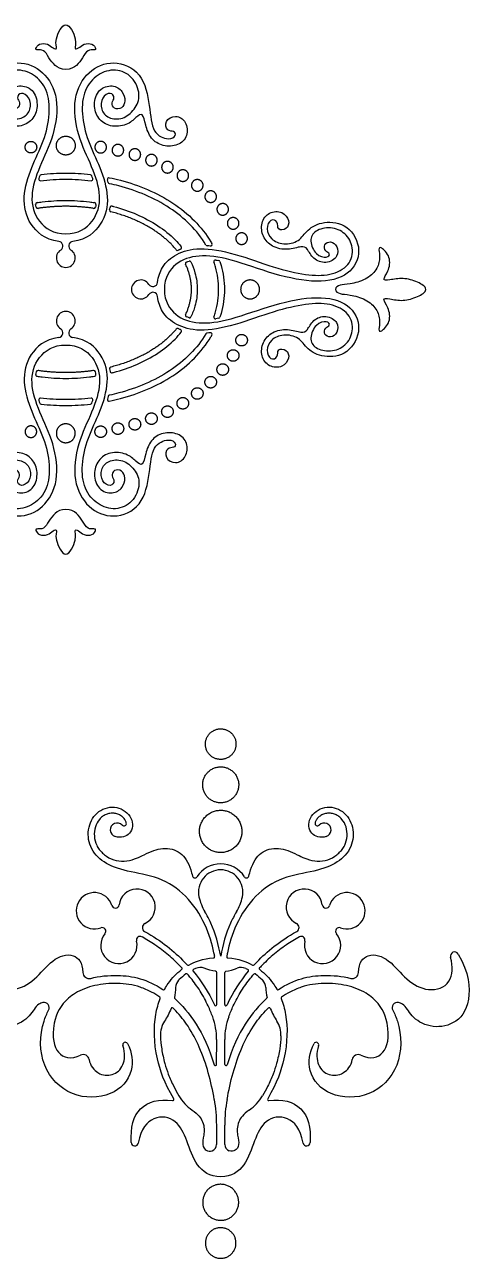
# Model space of a CAD drawing. Extents: x -103 to 101, y -110 to 99.
# Drawn here: x -0.73 to 15.54, y -46.09 to -1.04 of the extents above; entities that cross this region are included whole.
import ezdxf

# ---------------------------------------------------------------- set-up
doc = ezdxf.new("R2010")
doc.units = 0
doc.header["$MEASUREMENT"] = 0
doc.layers.add('LAYER_03', color=5, linetype='CONTINUOUS')

msp = doc.modelspace()

# ---------------------------------------------------------------- linework, layer by layer
at = {"layer": 'LAYER_03'}
for p, q in [((6.28, -36.821), (6.28, -35.652)), ((6.573, -36.821), (6.573, -35.652)), ((6.279, -39.01), (6.28, -38.095)), ((6.573, -39.01), (6.573, -38.095)), ((6.28, -41.93), (6.28, -41.223)), ((6.573, -41.93), (6.573, -41.223))]:
    msp.add_line(p, q, dxfattribs=at)
for centre, radius, start, end in [((-0.156, -6.681), 0.058, 161.6834, 276.7446), ((-0.121, -6.58), 0.058, 96.4133, 160.2185), ((1.668, -6.58), 0.058, 19.7728, 83.5882), ((1.703, -6.681), 0.058, 263.2561, 18.3105), ((2.347, -6.686), 0.058, 78.5456, 195.6631), ((2.374, -6.791), 0.058, 194.069, 258.1756), ((-0.268, -7.597), 0.058, 98.5426, 189.333), ((1.815, -7.597), 0.058, 350.6935, 81.4556), ((-0.249, -7.692), 0.058, 193.7437, 278.5323), ((1.796, -7.692), 0.058, 261.4673, 346.2655), ((2.43, -7.819), 0.058, 168.6638, 255.7568), ((2.447, -7.723), 0.058, 75.8173, 171.8642), ((0.496, -9.126), 0.172, 302.4444, 82.6576), ((1.051, -9.126), 0.172, 97.3424, 237.5556), ((0.774, -9.562), 0.345, 122.4444, 57.5556), ((4.851, -9.226), 0.058, 219.3249, 294.4781), ((4.943, -9.187), 0.058, 291.4878, 38.896), ((5.939, -9.058), 0.058, 210.8097, 265.6032), ((6.057, -9.069), 0.058, 263.7092, 29.6933), ((5.197, -9.764), 0.058, 111.518, 205.6877), ((5.288, -9.731), 0.058, 25.3573, 107.6802), ((6.235, -9.693), 0.058, 81.3402, 199.0027), ((6.343, -9.711), 0.058, 18.1111, 79.6108), ((3.516, -10.71), 0.345, 32.4444, 327.5556), ((3.952, -10.433), 0.172, 212.4444, 352.8931), ((3.952, -10.987), 0.172, 7.1069, 147.5556), ((0.774, -11.857), 0.345, 302.4444, 237.5556), ((5.197, -11.656), 0.058, 154.3161, 248.3751), ((6.235, -11.726), 0.058, 160.9974, 278.6403), ((0.496, -12.294), 0.172, 277.3424, 57.5556), ((1.051, -12.294), 0.172, 122.4444, 262.6576), ((4.851, -12.194), 0.058, 65.5004, 140.6743), ((5.288, -11.688), 0.058, 252.5769, 334.6452), ((6.343, -11.708), 0.058, 280.3814, 341.8881), ((4.943, -12.233), 0.058, 321.0989, 68.5225), ((5.939, -12.362), 0.058, 94.4144, 149.1905), ((6.058, -12.35), 0.058, 330.3082, 96.301), ((-0.268, -13.823), 0.058, 170.6671, 261.4542), ((-0.249, -13.728), 0.058, 81.4677, 166.2563), ((1.796, -13.728), 0.058, 13.7345, 98.5327), ((1.815, -13.823), 0.058, 278.543, 9.3073), ((2.43, -13.601), 0.058, 104.2432, 191.3362), ((2.447, -13.696), 0.058, 188.1355, 284.1808), ((-0.156, -14.738), 0.058, 83.2551, 198.3166), ((-0.121, -14.839), 0.058, 199.7813, 263.5876), ((1.668, -14.839), 0.058, 276.4134, 340.2272), ((1.703, -14.738), 0.058, 341.6898, 96.7448), ((2.347, -14.733), 0.058, 164.337, 281.4542), ((2.374, -14.629), 0.058, 101.8225, 165.9311), ((2.65, -30.445), 0.253, 43.7579, 253.0751), ((2.896, -30.21), 0.0881, 223.7579, 12.5399), ((9.957, -30.21), 0.0881, 167.4601, 316.2421), ((10.203, -30.445), 0.253, 286.9249, 136.2421), ((2.838, -30.578), 1.011, 235.3561, 279.0465), ((10.015, -30.578), 1.011, 260.9535, 304.6439), ((6.426, -32.715), 1.031, 90, 147.3961), ((6.426, -32.715), 0.811, 90, 192.3451), ((6.426, -32.715), 1.031, 32.6039, 90), ((6.426, -32.715), 0.811, 347.6549, 90), ((5.483, -32.112), 0.0881, 194.4519, 327.3961), ((7.369, -32.112), 0.0881, 212.6039, 345.5481), ((1.817, -33.398), 0.663, 17.019, 290.5694), ((3.376, -33.265), 0.663, 295.35, 172.7786), ((9.477, -33.265), 0.663, 7.2214, 244.65), ((11.035, -33.398), 0.663, 249.4306, 162.981), ((2.582, -33.164), 0.137, 197.019, 352.7786), ((7.428, -32.496), 1.836, 192.3451, 210.7881), ((5.425, -32.496), 1.836, 329.2119, 347.6549), ((10.271, -33.164), 0.137, 187.2214, 342.981), ((2.711, -34.661), 0.663, 139.9836, 13.8393), ((2.098, -34.147), 0.137, 319.9836, 110.5695), ((3.729, -34.011), 0.162, 115.35, 240.6058), ((9.124, -34.011), 0.162, 299.3942, 64.65), ((10.142, -34.661), 0.663, 166.1607, 40.0164), ((10.754, -34.147), 0.137, 69.4305, 220.0164), ((3.487, -34.47), 0.137, 60.4859, 193.8394), ((9.365, -34.47), 0.137, 346.1606, 119.5141), ((6.163, -35.074), 0.044, 274.4311, 10.3951), ((6.689, -35.074), 0.044, 169.6049, 265.5689), ((14.963, -35.058), 0.155, 30.1762, 195.3765), ((4.975, -35.512), 0.044, 306.4449, 43.6433), ((5.24, -35.343), 0.044, 223.156, 298.9987), ((5.451, -35.579), 0.044, 116.9151, 220.298), ((5.678, -35.868), 0.402, 68.2759, 114.5034), ((7.175, -35.868), 0.402, 65.4966, 111.7241), ((7.402, -35.579), 0.044, 319.702, 63.0849), ((7.613, -35.343), 0.044, 241.0013, 316.844), ((7.877, -35.512), 0.044, 136.3567, 233.5551), ((1.626, -35.644), 0.229, 180.9994, 284.3781), ((5.182, -36.214), 0.402, 136.2595, 177.2165), ((5.184, -35.741), 0.044, 40.8053, 125.5467), ((6.236, -35.652), 0.044, 0, 81.137), ((6.617, -35.652), 0.044, 98.863, 180), ((7.669, -35.741), 0.044, 54.4533, 139.1947), ((7.67, -36.214), 0.402, 2.7835, 43.7405), ((11.227, -35.644), 0.229, 255.6219, 359.0006), ((4.345, -36.238), 0.044, 236.4098, 330.566), ((8.508, -36.238), 0.044, 209.434, 303.5902), ((-0.021, -36.94), 0.192, 331.7549, 101.9409), ((1.873, -37.764), 1.542, 130.6199, 170.0712), ((4.179, -36.587), 0.044, 338.5673, 55.4392), ((4.658, -36.981), 0.044, 45.6505, 158.4496), ((4.779, -36.572), 0.044, 168.7014, 228.456), ((6.236, -36.821), 0.044, 204.0552, 360), ((6.617, -36.821), 0.044, 180, 335.9448), ((8.074, -36.572), 0.044, 311.544, 11.2986), ((8.195, -36.981), 0.044, 21.5504, 134.3495), ((8.673, -36.587), 0.044, 124.5608, 201.4327), ((10.98, -37.764), 1.542, 9.9288, 49.3801), ((12.874, -36.94), 0.192, 78.0591, 208.2451), ((3.892, -38.095), 2.387, 360, 20.0912), ((8.961, -38.095), 2.387, 159.9088, 180), ((5.15, -37.931), 0.922, 147.3294, 182.1846), ((7.703, -37.931), 0.922, 357.8154, 32.6706), ((2.941, -38.292), 0.0904, 29.5449, 198.2005), ((9.912, -38.292), 0.0904, 341.7995, 150.4551), ((1.409, -38.87), 0.219, 9.3413, 115.0881), ((11.444, -38.87), 0.219, 64.9119, 170.6587), ((6.235, -39.01), 0.044, 197.1983, 0.1406), ((6.617, -39.01), 0.044, 179.8594, 342.8017), ((4.674, -40.288), 0.044, 260.8265, 30.089), ((6.277, -39.361), 1.588, 210.0987, 235.8508), ((1.081, -41.223), 5.199, 0, 10.3838), ((11.772, -41.223), 5.199, 169.6162, 180), ((6.575, -39.361), 1.588, 304.1492, 329.9013), ((8.179, -40.288), 0.044, 149.911, 279.1735), ((3.292, -41.857), 0.129, 182.8056, 350.3583), ((9.561, -41.857), 0.129, 189.6417, 357.1944), ((6.033, -41.93), 0.246, 289.2384, 360), ((6.819, -41.93), 0.246, 180, 250.7616)]:
    msp.add_arc(centre, radius, start, end, dxfattribs=at)
for points in [[(0.774, -2.68), (0.597, -2.68), (0.359, -2.543), (0.157, -2.254), (-0.028, -1.933), (-0.285, -1.979), (-0.345, -1.937), (-0.222, -1.722), (0.139, -1.722), (0.304, -1.92), (0.495, -1.953), (0.332, -1.666), (0.626, -1.042), (0.774, -1.042)], [(0.774, -1.042), (0.921, -1.042), (1.215, -1.666), (1.052, -1.953), (1.243, -1.92), (1.408, -1.722), (1.769, -1.722), (1.892, -1.937), (1.832, -1.979), (1.575, -1.933), (1.39, -2.254), (1.188, -2.543), (0.95, -2.68), (0.774, -2.68)], [(2.318, -6.805), (2.309, -6.77), (2.3, -6.736), (2.291, -6.702)], [(-0.305, -7.705), (-0.313, -7.673), (-0.32, -7.64), (-0.326, -7.606)], [(1.873, -7.606), (1.867, -7.64), (1.861, -7.673), (1.853, -7.705)], [(2.373, -7.807), (2.38, -7.777), (2.385, -7.746), (2.389, -7.715)], [(6.051, -9.127), (6.012, -9.122), (5.973, -9.119), (5.935, -9.116)], [(13.907, -10.71), (13.907, -10.597), (13.625, -10.435), (13.079, -10.265), (12.562, -10.378), (12.296, -10.387), (12.558, -10.075), (12.649, -9.517), (12.249, -9.116), (12.173, -9.225), (12.261, -9.56), (12.133, -10.002), (11.743, -10.362), (11.108, -10.532), (10.765, -10.532), (10.621, -10.631), (10.621, -10.71)], [(5.175, -9.71), (5.206, -9.697), (5.238, -9.686), (5.27, -9.676)], [(6.244, -9.636), (6.28, -9.641), (6.317, -9.648), (6.354, -9.654)], [(10.621, -10.71), (10.621, -10.788), (10.765, -10.887), (11.108, -10.887), (11.743, -11.057), (12.133, -11.418), (12.261, -11.86), (12.173, -12.194), (12.249, -12.303), (12.649, -11.902), (12.558, -11.344), (12.296, -11.032), (12.562, -11.041), (13.079, -11.154), (13.625, -10.984), (13.907, -10.822), (13.907, -10.71)], [(5.271, -11.743), (5.238, -11.733), (5.207, -11.722), (5.175, -11.71)], [(6.353, -11.765), (6.317, -11.772), (6.28, -11.778), (6.244, -11.784)], [(6.051, -12.293), (6.012, -12.297), (5.973, -12.301), (5.935, -12.304)], [(-0.305, -13.714), (-0.313, -13.747), (-0.32, -13.78), (-0.326, -13.813)], [(1.873, -13.813), (1.867, -13.78), (1.861, -13.747), (1.853, -13.714)], [(2.373, -13.612), (2.38, -13.643), (2.385, -13.673), (2.389, -13.704)], [(2.318, -14.615), (2.309, -14.649), (2.3, -14.683), (2.291, -14.717)], [(0.774, -18.74), (0.597, -18.74), (0.359, -18.877), (0.157, -19.166), (-0.028, -19.486), (-0.285, -19.441), (-0.345, -19.483), (-0.222, -19.697), (0.139, -19.697), (0.304, -19.5), (0.495, -19.466), (0.332, -19.753), (0.626, -20.377), (0.774, -20.377)], [(0.774, -20.377), (0.921, -20.377), (1.215, -19.753), (1.052, -19.466), (1.243, -19.5), (1.408, -19.697), (1.769, -19.697), (1.892, -19.483), (1.832, -19.441), (1.575, -19.486), (1.39, -19.166), (1.188, -18.877), (0.95, -18.74), (0.774, -18.74)], [(5.261, -35.381), (5.497, -35.25), (5.77, -35.149), (6.167, -35.118)], [(6.686, -35.118), (7.082, -35.149), (7.355, -35.25), (7.592, -35.381)], [(6.242, -35.608), (6.102, -35.586), (5.953, -35.544), (5.827, -35.494)], [(6.61, -35.608), (6.75, -35.586), (6.9, -35.544), (7.026, -35.494)], [(5.418, -35.608), (5.717, -35.961), (5.979, -36.355), (6.195, -36.839)], [(7.435, -35.608), (7.136, -35.961), (6.874, -36.355), (6.657, -36.839)], [(4.78, -36.194), (4.774, -36.326), (4.758, -36.448), (4.735, -36.564)], [(8.072, -36.194), (8.079, -36.326), (8.094, -36.448), (8.117, -36.564)], [(4.749, -36.605), (5.281, -37.076), (5.816, -37.806), (6.193, -39.023)], [(8.103, -36.605), (7.572, -37.076), (7.036, -37.806), (6.659, -39.023)], [(4.617, -36.965), (4.548, -37.139), (4.464, -37.293), (4.374, -37.434)], [(8.236, -36.965), (8.304, -37.139), (8.389, -37.293), (8.479, -37.434)]]:
    msp.add_open_spline(points, degree=3, dxfattribs=at)
for points, knots in [([(0.518, -8.955), (-0.007, -8.888), (-0.64, -8.295), (-0.828, -7.356), (-0.497, -6.229), (-0.007, -5.299), (0.217, -4.278), (0.129, -3.401), (-0.375, -2.827), (-1.045, -2.623), (-1.687, -2.907), (-1.985, -3.622), (-1.753, -4.157), (-1.312, -4.516), (-0.758, -4.483), (-0.49, -4.145), (-0.519, -3.68), (-0.882, -3.476), (-1.037, -3.729), (-0.872, -3.88), (-0.971, -4.14), (-1.284, -4.12), (-1.42, -3.834), (-1.322, -3.459), (-0.945, -3.213), (-0.399, -3.376), (-0.215, -3.967), (-0.382, -4.491), (-0.827, -4.795), (-1.475, -4.73), (-1.802, -4.418), (-2.046, -4.222), (-2.122, -4.705), (-2.317, -5.223), (-2.757, -5.501), (-3.346, -5.477), (-3.701, -5.119), (-3.646, -4.568), (-3.236, -4.304), (-2.807, -4.557), (-2.923, -4.953), (-3.188, -4.907), (-3.27, -5.087), (-3.025, -5.283), (-2.37, -5.038), (-2.307, -4.043), (-2.04, -2.74), (-0.952, -2.298), (-0.016, -2.696), (0.546, -3.688), (0.362, -5.117), (-0.206, -6.237), (-0.562, -7.314), (-0.299, -8.283), (0.327, -8.68), (0.774, -8.68)], [337.476881, 337.476881, 337.476881, 337.476881, 337.773531, 338.115135, 338.456739, 338.798343, 339.139947, 339.481551, 339.823155, 340.164759, 340.506363, 340.847967, 341.189571, 341.531175, 341.872779, 342.214383, 342.555987, 342.897591, 343.239195, 343.580799, 343.922403, 344.264007, 344.605611, 344.947215, 345.288819, 345.630423, 345.972027, 346.313631, 346.655235, 346.99684, 347.338444, 347.680048, 348.021652, 348.363256, 348.70486, 349.046464, 349.388068, 349.729672, 350.071276, 350.41288, 350.754484, 351.096088, 351.437692, 351.779296, 352.1209, 352.462504, 352.804108, 353.145712, 353.487316, 353.82892, 354.170524, 354.512128, 354.853732, 355.195336, 355.53694, 355.53694, 355.53694, 355.53694]), ([(0.774, -8.68), (1.22, -8.68), (1.846, -8.283), (2.109, -7.314), (1.753, -6.237), (1.185, -5.117), (1.001, -3.688), (1.563, -2.696), (2.499, -2.298), (3.587, -2.74), (3.854, -4.043), (3.917, -5.038), (4.572, -5.283), (4.817, -5.087), (4.735, -4.907), (4.47, -4.953), (4.354, -4.557), (4.783, -4.304), (5.193, -4.568), (5.248, -5.119), (4.893, -5.477), (4.304, -5.501), (3.864, -5.223), (3.669, -4.705), (3.593, -4.222), (3.349, -4.418), (3.022, -4.73), (2.374, -4.795), (1.93, -4.491), (1.762, -3.967), (1.946, -3.376), (2.492, -3.213), (2.869, -3.459), (2.967, -3.834), (2.831, -4.12), (2.518, -4.14), (2.419, -3.88), (2.584, -3.729), (2.429, -3.476), (2.066, -3.68), (2.037, -4.145), (2.305, -4.483), (2.859, -4.516), (3.3, -4.157), (3.532, -3.622), (3.234, -2.907), (2.592, -2.623), (1.922, -2.827), (1.418, -3.401), (1.33, -4.278), (1.554, -5.299), (2.044, -6.229), (2.375, -7.356), (2.187, -8.295), (1.554, -8.888), (1.029, -8.955)], [355.53694, 355.53694, 355.53694, 355.53694, 355.878544, 356.220148, 356.561752, 356.903356, 357.244961, 357.586565, 357.928169, 358.269773, 358.611377, 358.952981, 359.294585, 359.636189, 359.977793, 360.319397, 360.661001, 361.002605, 361.344209, 361.685813, 362.027417, 362.369021, 362.710625, 363.052229, 363.393833, 363.735437, 364.077041, 364.418645, 364.760249, 365.101853, 365.443457, 365.785061, 366.126665, 366.468269, 366.809873, 367.151477, 367.493082, 367.834686, 368.17629, 368.517894, 368.859498, 369.201102, 369.542706, 369.88431, 370.225914, 370.567518, 370.909122, 371.250726, 371.59233, 371.933934, 372.275538, 372.617142, 372.958746, 373.30035, 373.597, 373.597, 373.597, 373.597]), ([(-0.175, -6.56), (-0.187, -6.592), (-0.199, -6.626), (-0.21, -6.661), (-0.211, -6.663)], [41.86193183, 41.86193183, 41.86193183, 41.86193183, 41.91416498, 41.91814014, 41.91814014, 41.91814014, 41.91814014]), ([(-0.149, -6.739), (0.157, -6.703), (0.773, -6.666), (1.39, -6.703), (1.696, -6.739)], [39.7897203, 39.7897203, 39.7897203, 39.7897203, 40.2676383, 40.745557, 40.745557, 40.745557, 40.745557]), ([(1.674, -6.522), (1.375, -6.489), (0.773, -6.455), (0.172, -6.489), (-0.127, -6.522)], [40.895401, 40.895401, 40.895401, 40.895401, 41.3619777, 41.8285235, 41.8285235, 41.8285235, 41.8285235]), ([(1.758, -6.663), (1.757, -6.661), (1.746, -6.626), (1.734, -6.592), (1.723, -6.56)], [40.8057993, 40.8057993, 40.8057993, 40.8057993, 40.80977054, 40.86198734, 40.86198734, 40.86198734, 40.86198734]), ([(2.358, -6.629), (2.495, -6.657), (2.973, -6.768), (3.77, -7.04), (4.691, -7.528), (5.484, -8.169), (5.918, -8.714), (6.095, -9.018), (6.108, -9.04)], [10.541772, 10.541772, 10.541772, 10.541772, 10.758668, 11.302249, 11.842801, 12.368744, 12.876141, 12.91498, 12.91498, 12.91498, 12.91498]), ([(5.889, -9.088), (5.728, -8.818), (5.33, -8.318), (4.571, -7.705), (3.683, -7.235), (2.928, -6.977), (2.48, -6.872), (2.362, -6.848)], [13.070154, 13.070154, 13.070154, 13.070154, 13.551499, 14.055109, 14.576679, 15.104001, 15.290255, 15.290255, 15.290255, 15.290255]), ([(-0.277, -7.54), (-0.214, -7.53), (0.134, -7.483), (0.773, -7.443), (1.413, -7.483), (1.761, -7.53), (1.824, -7.539)], [12.350075, 12.350075, 12.350075, 12.350075, 12.448895, 12.895011, 13.341127, 13.439936, 13.439936, 13.439936, 13.439936]), ([(2.461, -7.667), (2.479, -7.672), (2.789, -7.751), (3.367, -7.949), (4.133, -8.352), (4.661, -8.777), (4.918, -9.063), (4.988, -9.15)], [33.359839, 33.359839, 33.359839, 33.359839, 33.389153, 33.855185, 34.305445, 34.725846, 34.900054, 34.900054, 34.900054, 34.900054]), ([(4.122, -10.454), (4.149, -10.236), (4.298, -9.817), (4.776, -9.4), (5.596, -9.14), (6.927, -9.376), (8.392, -9.934), (9.579, -10.2), (10.422, -10.22), (11.171, -9.852), (11.295, -9.174), (11.001, -8.631), (10.442, -8.405), (9.846, -8.544), (9.641, -8.916), (9.888, -9.476), (10.33, -9.572), (10.444, -9.395), (10.232, -9.33), (10.183, -9.056), (10.432, -8.923), (10.704, -9.113), (10.74, -9.522), (10.272, -9.8), (9.774, -9.608), (9.589, -9.193), (9.405, -9.107), (8.877, -9.295), (8.279, -9.173), (7.942, -8.794), (7.876, -8.271), (8.177, -7.86), (8.696, -7.844), (8.962, -8.199), (8.852, -8.54), (8.465, -8.558), (8.544, -8.22), (8.235, -8.107), (8.062, -8.487), (8.248, -8.893), (8.701, -9.093), (9.308, -8.977), (9.564, -8.519), (10.148, -8.197), (11.104, -8.3), (11.623, -9.287), (11.17, -10.229), (9.984, -10.509), (8.397, -10.191), (6.715, -9.558), (5.595, -9.42), (4.737, -9.708), (4.373, -10.269), (4.373, -10.71)], [338.521162, 338.521162, 338.521162, 338.521162, 338.782175, 339.138299, 339.494423, 339.850547, 340.206672, 340.562796, 340.91892, 341.275044, 341.631168, 341.987292, 342.343417, 342.699541, 343.055665, 343.411789, 343.767913, 344.124038, 344.480162, 344.836286, 345.19241, 345.548534, 345.904658, 346.260783, 346.616907, 346.973031, 347.329155, 347.685279, 348.041403, 348.397528, 348.753652, 349.109776, 349.4659, 349.822024, 350.178148, 350.534273, 350.890397, 351.246521, 351.602645, 351.958769, 352.314893, 352.671018, 353.027142, 353.383266, 353.73939, 354.095514, 354.451638, 354.807763, 355.163887, 355.520011, 355.876135, 356.232259, 356.588383, 356.588383, 356.588383, 356.588383]), ([(4.964, -9.241), (4.946, -9.248), (4.916, -9.26), (4.887, -9.273), (4.875, -9.279)], [34.95629324, 34.95629324, 34.95629324, 34.95629324, 34.98635797, 35.00652822, 35.00652822, 35.00652822, 35.00652822]), ([(5.34, -9.707), (5.4, -9.833), (5.523, -10.158), (5.573, -10.504), (5.573, -10.71), (5.573, -10.916), (5.523, -11.261), (5.4, -11.586), (5.34, -11.713)], [12.281467, 12.281467, 12.281467, 12.281467, 12.49878, 12.818068, 12.818068, 12.818068, 13.137355, 13.35467, 13.35467, 13.35467, 13.35467]), ([(6.18, -11.708), (6.2, -11.649), (6.301, -11.325), (6.35, -10.986), (6.35, -10.71), (6.35, -10.433), (6.301, -10.095), (6.2, -9.771), (6.18, -9.712)], [5.12671, 5.12671, 5.12671, 5.12671, 5.223387, 5.652198, 5.652198, 5.652198, 6.081018, 6.177641, 6.177641, 6.177641, 6.177641]), ([(6.398, -9.693), (6.413, -9.74), (6.513, -10.069), (6.562, -10.414), (6.562, -10.71), (6.562, -11.006), (6.513, -11.35), (6.413, -11.68), (6.398, -11.726)], [3.906492, 3.906492, 3.906492, 3.906492, 3.982033, 4.440862, 4.440862, 4.440862, 4.899684, 4.975292, 4.975292, 4.975292, 4.975292]), ([(4.373, -10.71), (4.373, -11.15), (4.737, -11.711), (5.595, -11.999), (6.715, -11.861), (8.397, -11.229), (9.984, -10.911), (11.17, -11.191), (11.623, -12.132), (11.104, -13.119), (10.148, -13.223), (9.564, -12.9), (9.308, -12.443), (8.701, -12.326), (8.248, -12.527), (8.062, -12.933), (8.235, -13.313), (8.544, -13.2), (8.465, -12.862), (8.852, -12.88), (8.962, -13.221), (8.696, -13.575), (8.177, -13.56), (7.876, -13.149), (7.942, -12.625), (8.279, -12.247), (8.877, -12.125), (9.405, -12.313), (9.589, -12.227), (9.774, -11.811), (10.272, -11.619), (10.74, -11.898), (10.704, -12.306), (10.432, -12.497), (10.183, -12.363), (10.232, -12.089), (10.444, -12.025), (10.33, -11.847), (9.888, -11.944), (9.641, -12.503), (9.846, -12.875), (10.442, -13.015), (11.001, -12.788), (11.295, -12.246), (11.171, -11.568), (10.422, -11.2), (9.579, -11.22), (8.392, -11.485), (6.927, -12.044), (5.596, -12.279), (4.776, -12.02), (4.298, -11.602), (4.149, -11.184), (4.122, -10.966)], [356.588383, 356.588383, 356.588383, 356.588383, 356.944508, 357.300632, 357.656756, 358.01288, 358.369004, 358.725128, 359.081253, 359.437377, 359.793501, 360.149625, 360.505749, 360.861873, 361.217998, 361.574122, 361.930246, 362.28637, 362.642494, 362.998618, 363.354743, 363.710867, 364.066991, 364.423115, 364.779239, 365.135363, 365.491488, 365.847612, 366.203736, 366.55986, 366.915984, 367.272109, 367.628233, 367.984357, 368.340481, 368.696605, 369.052729, 369.408854, 369.764978, 370.121102, 370.477226, 370.83335, 371.189474, 371.545599, 371.901723, 372.257847, 372.613971, 372.970095, 373.326219, 373.682344, 374.038468, 374.394592, 374.655604, 374.655604, 374.655604, 374.655604]), ([(4.964, -12.179), (4.946, -12.172), (4.916, -12.159), (4.887, -12.146), (4.875, -12.141)], [24.27026069, 24.27026069, 24.27026069, 24.27026069, 24.30030899, 24.32047109, 24.32047109, 24.32047109, 24.32047109]), ([(0.518, -12.464), (-0.007, -12.532), (-0.64, -13.125), (-0.828, -14.064), (-0.497, -15.191), (-0.007, -16.121), (0.217, -17.141), (0.129, -18.018), (-0.375, -18.592), (-1.045, -18.797), (-1.687, -18.512), (-1.985, -17.798), (-1.753, -17.262), (-1.312, -16.904), (-0.758, -16.936), (-0.49, -17.275), (-0.519, -17.739), (-0.882, -17.944), (-1.037, -17.691), (-0.872, -17.54), (-0.971, -17.279), (-1.284, -17.3), (-1.42, -17.585), (-1.322, -17.961), (-0.945, -18.207), (-0.399, -18.044), (-0.215, -17.452), (-0.382, -16.928), (-0.827, -16.624), (-1.475, -16.69), (-1.802, -17.001), (-2.046, -17.197), (-2.122, -16.714), (-2.317, -16.196), (-2.757, -15.918), (-3.346, -15.943), (-3.701, -16.3), (-3.646, -16.852), (-3.236, -17.116), (-2.807, -16.863), (-2.923, -16.466), (-3.188, -16.512), (-3.27, -16.333), (-3.025, -16.137), (-2.37, -16.382), (-2.307, -17.377), (-2.04, -18.68), (-0.952, -19.121), (-0.016, -18.723), (0.546, -17.732), (0.362, -16.302), (-0.206, -15.182), (-0.562, -14.106), (-0.299, -13.137), (0.327, -12.74), (0.774, -12.74)], [336.982767, 336.982767, 336.982767, 336.982767, 337.279416, 337.62102, 337.962624, 338.304228, 338.645832, 338.987436, 339.32904, 339.670644, 340.012248, 340.353852, 340.695456, 341.03706, 341.378664, 341.720268, 342.061872, 342.403476, 342.745081, 343.086685, 343.428289, 343.769893, 344.111497, 344.453101, 344.794705, 345.136309, 345.477913, 345.819517, 346.161121, 346.502725, 346.844329, 347.185933, 347.527537, 347.869141, 348.210745, 348.552349, 348.893953, 349.235557, 349.577161, 349.918765, 350.260369, 350.601973, 350.943577, 351.285181, 351.626785, 351.968389, 352.309994, 352.651598, 352.993202, 353.334806, 353.67641, 354.018014, 354.359618, 354.701222, 355.042826, 355.042826, 355.042826, 355.042826]), ([(0.774, -12.74), (1.22, -12.74), (1.846, -13.137), (2.109, -14.106), (1.753, -15.182), (1.185, -16.302), (1.001, -17.732), (1.563, -18.723), (2.499, -19.121), (3.587, -18.68), (3.854, -17.377), (3.917, -16.382), (4.572, -16.137), (4.817, -16.333), (4.735, -16.512), (4.47, -16.466), (4.354, -16.863), (4.783, -17.116), (5.193, -16.852), (5.248, -16.3), (4.893, -15.943), (4.304, -15.918), (3.864, -16.196), (3.669, -16.714), (3.593, -17.197), (3.349, -17.001), (3.022, -16.69), (2.374, -16.624), (1.93, -16.928), (1.762, -17.452), (1.946, -18.044), (2.492, -18.207), (2.869, -17.961), (2.967, -17.585), (2.831, -17.3), (2.518, -17.279), (2.419, -17.54), (2.584, -17.691), (2.429, -17.944), (2.066, -17.739), (2.037, -17.275), (2.305, -16.936), (2.859, -16.904), (3.3, -17.262), (3.532, -17.798), (3.234, -18.512), (2.592, -18.797), (1.922, -18.592), (1.418, -18.018), (1.33, -17.141), (1.554, -16.121), (2.044, -15.191), (2.375, -14.064), (2.187, -13.125), (1.554, -12.532), (1.029, -12.464)], [355.042826, 355.042826, 355.042826, 355.042826, 355.38443, 355.726034, 356.067638, 356.409242, 356.750846, 357.09245, 357.434054, 357.775658, 358.117262, 358.458866, 358.80047, 359.142074, 359.483678, 359.825282, 360.166886, 360.50849, 360.850094, 361.191698, 361.533302, 361.874906, 362.21651, 362.558114, 362.899719, 363.241323, 363.582927, 363.924531, 364.266135, 364.607739, 364.949343, 365.290947, 365.632551, 365.974155, 366.315759, 366.657363, 366.998967, 367.340571, 367.682175, 368.023779, 368.365383, 368.706987, 369.048591, 369.390195, 369.731799, 370.073403, 370.415007, 370.756611, 371.098215, 371.439819, 371.781423, 372.123027, 372.464631, 372.806235, 373.102885, 373.102885, 373.102885, 373.102885]), ([(2.358, -14.79), (2.495, -14.762), (2.973, -14.652), (3.769, -14.38), (4.691, -13.892), (5.484, -13.25), (5.918, -12.705), (6.096, -12.401), (6.108, -12.379)], [45.707101, 45.707101, 45.707101, 45.707101, 45.924009, 46.467551, 47.008182, 47.534059, 48.041463, 48.080347, 48.080347, 48.080347, 48.080347]), ([(5.889, -12.332), (5.728, -12.601), (5.33, -13.101), (4.571, -13.714), (3.683, -14.184), (2.928, -14.442), (2.48, -14.547), (2.362, -14.572)], [43.337089, 43.337089, 43.337089, 43.337089, 43.818433, 44.322018, 44.843646, 45.37095, 45.557213, 45.557213, 45.557213, 45.557213]), ([(2.461, -13.753), (2.479, -13.748), (2.789, -13.668), (3.367, -13.471), (4.133, -13.067), (4.66, -12.642), (4.918, -12.357), (4.988, -12.269)], [22.673808, 22.673808, 22.673808, 22.673808, 22.703136, 23.169169, 23.619428, 24.039829, 24.214014, 24.214014, 24.214014, 24.214014]), ([(-0.277, -13.88), (-0.214, -13.889), (0.134, -13.937), (0.774, -13.976), (1.413, -13.937), (1.761, -13.889), (1.824, -13.88)], [18.6333, 18.6333, 18.6333, 18.6333, 18.732112, 19.178228, 19.624344, 19.723176, 19.723176, 19.723176, 19.723176]), ([(-0.211, -14.756), (-0.21, -14.759), (-0.199, -14.793), (-0.187, -14.827), (-0.175, -14.859)], [5.60820154, 5.60820154, 5.60820154, 5.60820154, 5.61217664, 5.6644013, 5.6644013, 5.6644013, 5.6644013]), ([(1.696, -14.68), (1.39, -14.717), (0.774, -14.753), (0.157, -14.717), (-0.149, -14.68)], [4.5921094, 4.5921094, 4.5921094, 4.5921094, 5.0700248, 5.5479555, 5.5479555, 5.5479555, 5.5479555]), ([(1.723, -14.859), (1.734, -14.827), (1.746, -14.793), (1.757, -14.759), (1.758, -14.756)], [6.66435121, 6.66435121, 6.66435121, 6.66435121, 6.71656831, 6.72054833, 6.72054833, 6.72054833, 6.72054833]), ([(-0.127, -14.897), (0.172, -14.931), (0.774, -14.965), (1.375, -14.931), (1.674, -14.897)], [5.6978102, 5.6978102, 5.6978102, 5.6978102, 6.1643848, 6.6309384, 6.6309384, 6.6309384, 6.6309384]), ([(6.207, -35.066), (6.199, -35.023), (6.129, -34.674), (5.918, -33.9), (5.189, -32.795), (4.191, -32.143), (2.959, -31.97), (2.125, -31.66), (1.603, -31.088), (1.552, -30.327), (1.921, -29.707), (2.649, -29.52), (3.266, -29.981), (3.206, -30.627), (2.792, -30.753), (2.576, -30.687)], [1152.694647, 1152.694647, 1152.694647, 1152.694647, 1152.784525, 1153.429871, 1154.075217, 1154.720563, 1155.365909, 1156.011255, 1156.656601, 1157.301947, 1157.947293, 1158.592639, 1159.237985, 1159.883331, 1160.453476, 1160.453476, 1160.453476, 1160.453476]), ([(10.277, -30.687), (10.061, -30.753), (9.646, -30.627), (9.587, -29.981), (10.204, -29.52), (10.932, -29.707), (11.301, -30.327), (11.25, -31.088), (10.728, -31.66), (9.894, -31.97), (8.661, -32.143), (7.663, -32.795), (6.935, -33.9), (6.724, -34.674), (6.654, -35.023), (6.646, -35.066)], [1173.285833, 1173.285833, 1173.285833, 1173.285833, 1173.855978, 1174.501324, 1175.14667, 1175.792016, 1176.437362, 1177.082708, 1177.728054, 1178.3734, 1179.018746, 1179.664091, 1180.309437, 1180.954783, 1181.044661, 1181.044661, 1181.044661, 1181.044661]), ([(2.982, -30.19), (2.974, -30.154), (2.943, -30.078), (2.858, -29.978), (2.742, -29.895), (2.629, -29.851), (2.533, -29.834), (2.435, -29.832), (2.311, -29.852), (2.195, -29.901), (2.089, -29.969), (1.956, -30.096), (1.831, -30.341), (1.795, -30.679), (1.865, -30.963), (1.991, -31.162), (2.115, -31.297), (2.212, -31.374), (2.263, -31.409)], [1161.238442, 1161.238442, 1161.238442, 1161.238442, 1161.314068, 1161.404156, 1161.503682, 1161.603163, 1161.651305, 1161.700827, 1161.802904, 1161.906555, 1161.957918, 1162.059854, 1162.277291, 1162.510534, 1162.744195, 1162.863857, 1162.990013, 1163.116754, 1163.116754, 1163.116754, 1163.116754]), ([(10.59, -31.409), (10.641, -31.374), (10.738, -31.297), (10.861, -31.162), (10.988, -30.963), (11.058, -30.679), (11.022, -30.341), (10.896, -30.096), (10.764, -29.969), (10.658, -29.901), (10.541, -29.852), (10.417, -29.832), (10.319, -29.834), (10.224, -29.851), (10.11, -29.895), (9.995, -29.978), (9.91, -30.078), (9.879, -30.154), (9.871, -30.19)], [1170.622554, 1170.622554, 1170.622554, 1170.622554, 1170.749296, 1170.875452, 1170.995114, 1171.228775, 1171.462017, 1171.679455, 1171.781391, 1171.832753, 1171.936405, 1172.038481, 1172.088003, 1172.136146, 1172.235626, 1172.335153, 1172.425241, 1172.500867, 1172.500867, 1172.500867, 1172.500867]), ([(2.997, -31.576), (3.28, -31.531), (3.708, -31.305), (4.317, -31.047), (4.999, -31.221), (5.27, -31.672), (5.377, -32.053), (5.398, -32.134)], [1163.641797, 1163.641797, 1163.641797, 1163.641797, 1164.107914, 1164.745742, 1165.38357, 1166.021398, 1166.177029, 1166.177029, 1166.177029, 1166.177029]), ([(7.455, -32.134), (7.475, -32.053), (7.582, -31.672), (7.853, -31.221), (8.535, -31.047), (9.145, -31.305), (9.573, -31.531), (9.856, -31.576)], [1167.56228, 1167.56228, 1167.56228, 1167.56228, 1167.71791, 1168.355738, 1168.993566, 1169.631394, 1170.097512, 1170.097512, 1170.097512, 1170.097512]), ([(6.426, -35.058), (6.355, -34.643), (6.197, -34.081), (5.93, -33.569), (5.85, -33.436)], [52.64011, 52.64011, 52.64011, 52.64011, 53.504477, 53.820154, 53.820154, 53.820154, 53.820154]), ([(7.002, -33.436), (6.923, -33.569), (6.655, -34.081), (6.497, -34.643), (6.426, -35.058)], [51.460066, 51.460066, 51.460066, 51.460066, 51.775743, 52.64011, 52.64011, 52.64011, 52.64011]), ([(3.649, -34.152), (4.279, -34.507), (4.757, -34.901), (5.176, -35.339), (5.208, -35.373)], [1150.296709, 1150.296709, 1150.296709, 1150.296709, 1151.614246, 1151.724955, 1151.724955, 1151.724955, 1151.724955]), ([(7.645, -35.373), (7.677, -35.339), (8.096, -34.901), (8.573, -34.507), (9.203, -34.152)], [1182.014353, 1182.014353, 1182.014353, 1182.014353, 1182.125062, 1183.442599, 1183.442599, 1183.442599, 1183.442599]), ([(5.007, -35.482), (4.989, -35.463), (4.836, -35.303), (4.523, -35.007), (4.053, -34.65), (3.717, -34.443), (3.555, -34.351)], [1259.272151, 1259.272151, 1259.272151, 1259.272151, 1259.325802, 1259.72424, 1260.1507, 1260.530811, 1260.530811, 1260.530811, 1260.530811]), ([(9.298, -34.351), (9.136, -34.443), (8.8, -34.65), (8.33, -35.007), (8.017, -35.303), (7.864, -35.463), (7.845, -35.482)], [1190.270752, 1190.270752, 1190.270752, 1190.270752, 1190.650864, 1191.077323, 1191.475762, 1191.529413, 1191.529413, 1191.529413, 1191.529413]), ([(-0.061, -36.752), (-0.116, -36.764), (-0.339, -36.85), (-0.468, -37.25), (-1.19, -37.697), (-2.105, -37.594), (-2.738, -36.851), (-2.633, -35.65), (-2.244, -34.98)], [1247.836333, 1247.836333, 1247.836333, 1247.836333, 1248.065086, 1248.806646, 1249.548207, 1250.289767, 1251.031327, 1251.704082, 1251.704082, 1251.704082, 1251.704082]), ([(-1.961, -35.099), (-2.056, -35.446), (-1.998, -36.143), (-1.142, -36.389), (-0.339, -35.949), (0.261, -35.146), (1.026, -34.886), (1.39, -35.28), (1.397, -35.648)], [1252.008425, 1252.008425, 1252.008425, 1252.008425, 1252.58929, 1253.301929, 1254.014567, 1254.727206, 1255.439844, 1256.009149, 1256.009149, 1256.009149, 1256.009149]), ([(11.456, -35.648), (11.462, -35.28), (11.826, -34.886), (12.591, -35.146), (13.191, -35.949), (13.994, -36.389), (14.851, -36.143), (14.909, -35.446), (14.814, -35.099)], [1194.792414, 1194.792414, 1194.792414, 1194.792414, 1195.361719, 1196.074358, 1196.786996, 1197.499635, 1198.212273, 1198.793139, 1198.793139, 1198.793139, 1198.793139]), ([(15.097, -34.98), (15.486, -35.65), (15.591, -36.851), (14.958, -37.594), (14.042, -37.697), (13.321, -37.25), (13.192, -36.85), (12.969, -36.764), (12.914, -36.752)], [1199.097482, 1199.097482, 1199.097482, 1199.097482, 1199.770236, 1200.511797, 1201.253357, 1201.994918, 1202.736478, 1202.965231, 1202.965231, 1202.965231, 1202.965231]), ([(4.383, -36.26), (4.424, -36.187), (4.606, -35.898), (4.817, -35.684), (5.002, -35.547)], [1258.21404, 1258.21404, 1258.21404, 1258.21404, 1258.452403, 1259.221258, 1259.221258, 1259.221258, 1259.221258]), ([(5.511, -35.502), (5.491, -35.511), (5.464, -35.524), (5.438, -35.537), (5.431, -35.54)], [24.29823898, 24.29823898, 24.29823898, 24.29823898, 24.34398972, 24.35858824, 24.35858824, 24.35858824, 24.35858824]), ([(7.342, -35.502), (7.362, -35.511), (7.389, -35.524), (7.415, -35.537), (7.421, -35.54)], [24.29823898, 24.29823898, 24.29823898, 24.29823898, 24.34398972, 24.35858824, 24.35858824, 24.35858824, 24.35858824]), ([(7.851, -35.547), (8.036, -35.684), (8.246, -35.898), (8.429, -36.187), (8.47, -36.26)], [1191.580305, 1191.580305, 1191.580305, 1191.580305, 1192.349161, 1192.587523, 1192.587523, 1192.587523, 1192.587523]), ([(1.683, -35.866), (1.996, -35.785), (2.878, -35.696), (3.75, -35.896), (4.32, -36.275)], [1256.290489, 1256.290489, 1256.290489, 1256.290489, 1257.003213, 1258.16474, 1258.16474, 1258.16474, 1258.16474]), ([(5.158, -35.705), (5.071, -35.768), (4.98, -35.844), (4.898, -35.928), (4.892, -35.935)], [40.1182157, 40.1182157, 40.1182157, 40.1182157, 40.338383, 40.3584598, 40.3584598, 40.3584598, 40.3584598]), ([(6.134, -37.275), (6.085, -37.139), (5.951, -36.814), (5.692, -36.332), (5.422, -35.955), (5.257, -35.759), (5.217, -35.712)], [38.832533, 38.832533, 38.832533, 38.832533, 39.128239, 39.550673, 39.948303, 40.073845, 40.073845, 40.073845, 40.073845]), ([(6.718, -37.275), (6.768, -37.139), (6.901, -36.814), (7.161, -36.332), (7.431, -35.955), (7.595, -35.759), (7.635, -35.712)], [38.832533, 38.832533, 38.832533, 38.832533, 39.128239, 39.550673, 39.948303, 40.073845, 40.073845, 40.073845, 40.073845]), ([(7.694, -35.705), (7.782, -35.768), (7.872, -35.844), (7.954, -35.928), (7.961, -35.935)], [40.1182157, 40.1182157, 40.1182157, 40.1182157, 40.338383, 40.3584598, 40.3584598, 40.3584598, 40.3584598]), ([(8.532, -36.275), (9.103, -35.896), (9.975, -35.696), (10.856, -35.785), (11.17, -35.866)], [1192.636823, 1192.636823, 1192.636823, 1192.636823, 1193.79835, 1194.511075, 1194.511075, 1194.511075, 1194.511075]), ([(4.204, -36.551), (4.108, -36.484), (3.878, -36.343), (3.5, -36.179), (3.078, -36.078), (2.658, -36.045), (2.242, -36.059), (1.838, -36.121), (1.46, -36.234), (1.134, -36.39), (0.948, -36.526), (0.869, -36.594)], [1233.757989, 1233.757989, 1233.757989, 1233.757989, 1233.997699, 1234.308227, 1234.59676, 1234.881274, 1235.16721, 1235.446752, 1235.715105, 1235.96981, 1236.183631, 1236.183631, 1236.183631, 1236.183631]), ([(11.984, -36.594), (11.905, -36.526), (11.719, -36.39), (11.392, -36.234), (11.015, -36.121), (10.611, -36.059), (10.195, -36.045), (9.775, -36.078), (9.353, -36.179), (8.975, -36.343), (8.745, -36.484), (8.648, -36.551)], [1214.617933, 1214.617933, 1214.617933, 1214.617933, 1214.831754, 1215.086459, 1215.354811, 1215.634354, 1215.92029, 1216.204803, 1216.493336, 1216.803865, 1217.043574, 1217.043574, 1217.043574, 1217.043574]), ([(4.712, -40.266), (4.367, -39.672), (3.992, -38.601), (3.973, -37.401), (4.151, -36.78), (4.22, -36.603)], [1231.360428, 1231.360428, 1231.360428, 1231.360428, 1232.133835, 1233.218492, 1233.717739, 1233.717739, 1233.717739, 1233.717739]), ([(8.632, -36.603), (8.702, -36.78), (8.88, -37.401), (8.861, -38.601), (8.485, -39.672), (8.141, -40.266)], [1217.083824, 1217.083824, 1217.083824, 1217.083824, 1217.583072, 1218.667729, 1219.441136, 1219.441136, 1219.441136, 1219.441136]), ([(3.02, -38.247), (3.204, -38.572), (3.276, -39.369), (2.516, -40.215), (0.944, -40.277), (-0.181, -39.136), (-0.193, -37.798), (0.08, -37.158), (0.148, -37.031)], [1240.995603, 1240.995603, 1240.995603, 1240.995603, 1242.018326, 1243.313078, 1244.60783, 1245.902582, 1247.197334, 1247.538941, 1247.538941, 1247.538941, 1247.538941]), ([(6.194, -40.286), (6.076, -39.639), (5.838, -38.706), (5.281, -37.648), (4.926, -37.189), (4.724, -36.984), (4.689, -36.95)], [77.144127, 77.144127, 77.144127, 77.144127, 78.497249, 79.09024, 79.578827, 79.678636, 79.678636, 79.678636, 79.678636]), ([(6.658, -40.286), (6.777, -39.639), (7.015, -38.706), (7.571, -37.648), (7.927, -37.189), (8.129, -36.984), (8.164, -36.95)], [77.144127, 77.144127, 77.144127, 77.144127, 78.497249, 79.09024, 79.578827, 79.678636, 79.678636, 79.678636, 79.678636]), ([(12.705, -37.031), (12.773, -37.158), (13.045, -37.798), (13.034, -39.136), (11.909, -40.277), (10.336, -40.215), (9.577, -39.369), (9.649, -38.572), (9.833, -38.247)], [1203.262623, 1203.262623, 1203.262623, 1203.262623, 1203.604229, 1204.898981, 1206.193734, 1207.488486, 1208.783238, 1209.805961, 1209.805961, 1209.805961, 1209.805961]), ([(0.353, -37.498), (0.257, -38.048), (0.426, -38.703), (0.953, -38.841), (1.315, -38.672)], [1236.907038, 1236.907038, 1236.907038, 1236.907038, 1237.756104, 1238.640907, 1238.640907, 1238.640907, 1238.640907]), ([(11.537, -38.672), (11.899, -38.841), (12.427, -38.703), (12.595, -38.048), (12.499, -37.498)], [1212.160656, 1212.160656, 1212.160656, 1212.160656, 1213.045459, 1213.894526, 1213.894526, 1213.894526, 1213.894526]), ([(4.229, -37.966), (4.235, -38.125), (4.268, -38.463), (4.366, -38.932), (4.516, -39.39), (4.696, -39.785), (4.837, -40.043), (4.903, -40.158)], [72.260245, 72.260245, 72.260245, 72.260245, 72.584216, 72.953364, 73.237532, 73.568963, 73.839072, 73.839072, 73.839072, 73.839072]), ([(8.624, -37.966), (8.618, -38.125), (8.585, -38.463), (8.487, -38.932), (8.336, -39.39), (8.157, -39.785), (8.016, -40.043), (7.949, -40.158)], [72.260245, 72.260245, 72.260245, 72.260245, 72.584216, 72.953364, 73.237532, 73.568963, 73.839072, 73.839072, 73.839072, 73.839072]), ([(1.625, -38.835), (1.662, -39.062), (1.981, -39.42), (2.488, -39.429), (2.888, -39.131), (2.952, -38.615), (2.855, -38.32)], [1238.916713, 1238.916713, 1238.916713, 1238.916713, 1239.334419, 1239.862001, 1240.389584, 1240.814307, 1240.814307, 1240.814307, 1240.814307]), ([(9.998, -38.32), (9.901, -38.615), (9.965, -39.131), (10.365, -39.429), (10.872, -39.42), (11.19, -39.062), (11.228, -38.835)], [1209.987256, 1209.987256, 1209.987256, 1209.987256, 1210.41198, 1210.939562, 1211.467145, 1211.88485, 1211.88485, 1211.88485, 1211.88485]), ([(3.163, -41.864), (3.135, -41.301), (3.336, -40.497), (4.183, -40.254), (4.667, -40.332)], [1229.258454, 1229.258454, 1229.258454, 1229.258454, 1230.29049, 1231.292746, 1231.292746, 1231.292746, 1231.292746]), ([(8.186, -40.332), (8.67, -40.254), (9.517, -40.497), (9.718, -41.301), (9.69, -41.864)], [1219.508818, 1219.508818, 1219.508818, 1219.508818, 1220.511074, 1221.54311, 1221.54311, 1221.54311, 1221.54311]), ([(6.426, -43.116), (6.019, -43.116), (5.506, -42.738), (5.199, -41.769), (4.848, -41.01), (4.024, -40.809), (3.51, -41.35), (3.42, -41.879)], [1225.400782, 1225.400782, 1225.400782, 1225.400782, 1226.14296, 1226.885139, 1227.627317, 1228.369495, 1229.000501, 1229.000501, 1229.000501, 1229.000501]), ([(5.386, -40.676), (5.601, -40.822), (5.851, -41.16), (5.814, -41.617), (5.734, -41.959), (5.892, -42.179), (6.033, -42.191), (6.114, -42.163)], [74.325326, 74.325326, 74.325326, 74.325326, 74.559973, 74.87323, 75.186487, 75.499744, 75.813001, 75.813001, 75.813001, 75.813001]), ([(9.433, -41.879), (9.343, -41.35), (8.828, -40.809), (8.005, -41.01), (7.654, -41.769), (7.347, -42.738), (6.834, -43.116), (6.426, -43.116)], [1221.801063, 1221.801063, 1221.801063, 1221.801063, 1222.432068, 1223.174247, 1223.916425, 1224.658603, 1225.400782, 1225.400782, 1225.400782, 1225.400782]), ([(7.467, -40.676), (7.252, -40.822), (7.002, -41.16), (7.039, -41.617), (7.119, -41.959), (6.961, -42.179), (6.82, -42.191), (6.738, -42.163)], [74.325326, 74.325326, 74.325326, 74.325326, 74.559973, 74.87323, 75.186487, 75.499744, 75.813001, 75.813001, 75.813001, 75.813001])]:
    msp.add_open_spline(points, degree=3, knots=knots, dxfattribs=at)
for points, weights, knots in [([(-0.29, -5.54), (-0.264, -5.33), (-0.474, -5.304), (-0.684, -5.279), (-0.71, -5.489), (-0.736, -5.699), (-0.525, -5.725), (-0.315, -5.75), (-0.29, -5.54)], [1, 0.707106781187, 1, 0.707106781187, 1, 0.707106781187, 1, 0.707106781187, 1], [0, 0, 0, 0.1719465, 0.1719465, 0.343893, 0.343893, 0.5158395, 0.5158395, 0.6877859, 0.6877859, 0.6877859]), ([(1.051, -5.662), (1.256, -5.384), (0.978, -5.18), (0.7, -4.975), (0.496, -5.253), (0.291, -5.531), (0.569, -5.735), (0.847, -5.94), (1.051, -5.662)], [1, 0.707106781187, 1, 0.707106781187, 1, 0.707106781187, 1, 0.707106781187, 1], [0, 0, 0, 0.280044, 0.280044, 0.560088, 0.560088, 0.840132, 0.840132, 1.120175, 1.120175, 1.120175]), ([(1.837, -5.54), (1.811, -5.33), (2.021, -5.304), (2.231, -5.279), (2.257, -5.489), (2.283, -5.699), (2.072, -5.725), (1.862, -5.75), (1.837, -5.54)], [1, 0.707106781187, 1, 0.707106781187, 1, 0.707106781187, 1, 0.707106781187, 1], [0, 0, 0, 0.1719465, 0.1719465, 0.343893, 0.343893, 0.5158395, 0.5158395, 0.6877859, 0.6877859, 0.6877859]), ([(2.464, -5.637), (2.454, -5.425), (2.665, -5.415), (2.877, -5.405), (2.887, -5.616), (2.897, -5.828), (2.686, -5.838), (2.474, -5.848), (2.464, -5.637)], [1, 0.707106781187, 1, 0.707106781187, 1, 0.707106781187, 1, 0.707106781187, 1], [0, 0, 0, 0.1719465, 0.1719465, 0.343893, 0.343893, 0.5158395, 0.5158395, 0.6877859, 0.6877859, 0.6877859]), ([(3.082, -5.779), (3.088, -5.567), (3.3, -5.573), (3.512, -5.579), (3.506, -5.791), (3.5, -6.003), (3.288, -5.997), (3.076, -5.991), (3.082, -5.779)], [1, 0.707106781187, 1, 0.707106781187, 1, 0.707106781187, 1, 0.707106781187, 1], [0, 0, 0, 0.1719465, 0.1719465, 0.343893, 0.343893, 0.5158395, 0.5158395, 0.6877859, 0.6877859, 0.6877859]), ([(3.688, -5.969), (3.71, -5.758), (3.921, -5.781), (4.132, -5.804), (4.109, -6.014), (4.086, -6.225), (3.875, -6.202), (3.665, -6.179), (3.688, -5.969)], [1, 0.707106781187, 1, 0.707106781187, 1, 0.707106781187, 1, 0.707106781187, 1], [0, 0, 0, 0.1719465, 0.1719465, 0.343893, 0.343893, 0.5158395, 0.5158395, 0.6877859, 0.6877859, 0.6877859]), ([(4.276, -6.206), (4.316, -5.998), (4.524, -6.039), (4.732, -6.079), (4.692, -6.287), (4.651, -6.495), (4.443, -6.455), (4.235, -6.414), (4.276, -6.206)], [1, 0.707106781187, 1, 0.707106781187, 1, 0.707106781187, 1, 0.707106781187, 1], [0, 0, 0, 0.1719465, 0.1719465, 0.343893, 0.343893, 0.5158395, 0.5158395, 0.6877859, 0.6877859, 0.6877859]), ([(4.841, -6.493), (4.9, -6.29), (5.104, -6.349), (5.307, -6.408), (5.248, -6.612), (5.188, -6.815), (4.985, -6.756), (4.782, -6.696), (4.841, -6.493)], [1, 0.707106781187, 1, 0.707106781187, 1, 0.707106781187, 1, 0.707106781187, 1], [0, 0, 0, 0.1719465, 0.1719465, 0.343893, 0.343893, 0.5158395, 0.5158395, 0.6877859, 0.6877859, 0.6877859]), ([(5.376, -6.831), (5.456, -6.635), (5.652, -6.714), (5.849, -6.794), (5.769, -6.99), (5.69, -7.186), (5.493, -7.107), (5.297, -7.027), (5.376, -6.831)], [1, 0.707106781187, 1, 0.707106781187, 1, 0.707106781187, 1, 0.707106781187, 1], [0, 0, 0, 0.1719465, 0.1719465, 0.343893, 0.343893, 0.5158395, 0.5158395, 0.6877859, 0.6877859, 0.6877859]), ([(5.875, -7.221), (5.975, -7.035), (6.161, -7.135), (6.348, -7.235), (6.248, -7.422), (6.148, -7.608), (5.961, -7.508), (5.774, -7.408), (5.875, -7.221)], [1, 0.707106781187, 1, 0.707106781187, 1, 0.707106781187, 1, 0.707106781187, 1], [0, 0, 0, 0.1719465, 0.1719465, 0.343893, 0.343893, 0.5158395, 0.5158395, 0.6877859, 0.6877859, 0.6877859]), ([(6.327, -7.664), (6.448, -7.49), (6.622, -7.611), (6.795, -7.732), (6.674, -7.906), (6.553, -8.079), (6.379, -7.958), (6.206, -7.837), (6.327, -7.664)], [1, 0.707106781187, 1, 0.707106781187, 1, 0.707106781187, 1, 0.707106781187, 1], [0, 0, 0, 0.1719465, 0.1719465, 0.343893, 0.343893, 0.5158395, 0.5158395, 0.6877859, 0.6877859, 0.6877859]), ([(1.788, -7.749), (1.287, -7.674), (0.774, -7.674), (0.26, -7.674), (-0.24, -7.749)], [0.92479308483, 0.955694526656, 1, 0.95569657103, 0.924795936611], [11.7306931, 11.7306931, 11.7306931, 11.9683049, 11.9683049, 12.2059058, 12.2059058, 12.2059058]), ([(6.724, -8.155), (6.866, -7.998), (7.023, -8.14), (7.18, -8.282), (7.038, -8.439), (6.896, -8.596), (6.739, -8.454), (6.582, -8.312), (6.724, -8.155)], [1, 0.707106781187, 1, 0.707106781187, 1, 0.707106781187, 1, 0.707106781187, 1], [0, 0, 0, 0.1719465, 0.1719465, 0.343893, 0.343893, 0.5158395, 0.5158395, 0.6877859, 0.6877859, 0.6877859]), ([(7.054, -8.693), (7.216, -8.557), (7.352, -8.719), (7.488, -8.881), (7.326, -9.018), (7.164, -9.154), (7.028, -8.992), (6.892, -8.83), (7.054, -8.693)], [1, 0.707106781187, 1, 0.707106781187, 1, 0.707106781187, 1, 0.707106781187, 1], [0, 0, 0, 0.1719465, 0.1719465, 0.343893, 0.343893, 0.5158395, 0.5158395, 0.6877859, 0.6877859, 0.6877859]), ([(5.144, -11.631), (5.36, -11.181), (5.36, -10.71), (5.36, -10.238), (5.144, -9.789)], [0.90405866994, 0.939555291256, 1, 0.939546152048, 0.90404793637], [13.4992185, 13.4992185, 13.4992185, 13.8233857, 13.8233857, 14.147602, 14.147602, 14.147602]), ([(7.295, -10.432), (7.573, -10.227), (7.778, -10.505), (7.982, -10.783), (7.704, -10.988), (7.427, -11.192), (7.222, -10.914), (7.018, -10.636), (7.295, -10.432)], [1, 0.707106781187, 1, 0.707106781187, 1, 0.707106781187, 1, 0.707106781187, 1], [0, 0, 0, 0.280044, 0.280044, 0.560088, 0.560088, 0.840132, 0.840132, 1.120175, 1.120175, 1.120175]), ([(7.054, -12.726), (7.216, -12.862), (7.352, -12.7), (7.488, -12.538), (7.326, -12.402), (7.164, -12.265), (7.028, -12.428), (6.892, -12.59), (7.054, -12.726)], [1, 0.707106781187, 1, 0.707106781187, 1, 0.707106781187, 1, 0.707106781187, 1], [0, 0, 0, 0.1719465, 0.1719465, 0.343893, 0.343893, 0.5158395, 0.5158395, 0.6877859, 0.6877859, 0.6877859]), ([(6.724, -13.264), (6.866, -13.421), (7.023, -13.279), (7.18, -13.137), (7.038, -12.98), (6.896, -12.823), (6.739, -12.965), (6.582, -13.107), (6.724, -13.264)], [1, 0.707106781187, 1, 0.707106781187, 1, 0.707106781187, 1, 0.707106781187, 1], [0, 0, 0, 0.1719465, 0.1719465, 0.343893, 0.343893, 0.5158395, 0.5158395, 0.6877859, 0.6877859, 0.6877859]), ([(6.327, -13.756), (6.448, -13.93), (6.622, -13.809), (6.795, -13.688), (6.674, -13.514), (6.553, -13.34), (6.379, -13.461), (6.206, -13.582), (6.327, -13.756)], [1, 0.707106781187, 1, 0.707106781187, 1, 0.707106781187, 1, 0.707106781187, 1], [0, 0, 0, 0.1719465, 0.1719465, 0.343893, 0.343893, 0.5158395, 0.5158395, 0.6877859, 0.6877859, 0.6877859]), ([(1.788, -13.671), (1.287, -13.746), (0.774, -13.746), (0.26, -13.746), (-0.24, -13.671)], [0.924793092169, 0.955694531917, 1, 0.955696564226, 0.924795927119], [18.0139192, 18.0139192, 18.0139192, 18.251531, 18.251531, 18.4891319, 18.4891319, 18.4891319]), ([(5.875, -14.198), (5.975, -14.385), (6.161, -14.285), (6.348, -14.184), (6.248, -13.998), (6.148, -13.811), (5.961, -13.911), (5.774, -14.011), (5.875, -14.198)], [1, 0.707106781187, 1, 0.707106781187, 1, 0.707106781187, 1, 0.707106781187, 1], [0, 0, 0, 0.1719465, 0.1719465, 0.343893, 0.343893, 0.5158395, 0.5158395, 0.6877859, 0.6877859, 0.6877859]), ([(5.376, -14.589), (5.456, -14.785), (5.652, -14.705), (5.849, -14.626), (5.769, -14.43), (5.69, -14.233), (5.493, -14.313), (5.297, -14.392), (5.376, -14.589)], [1, 0.707106781187, 1, 0.707106781187, 1, 0.707106781187, 1, 0.707106781187, 1], [0, 0, 0, 0.1719465, 0.1719465, 0.343893, 0.343893, 0.5158395, 0.5158395, 0.6877859, 0.6877859, 0.6877859]), ([(4.841, -14.927), (4.9, -15.13), (5.104, -15.071), (5.307, -15.011), (5.248, -14.808), (5.188, -14.605), (4.985, -14.664), (4.782, -14.723), (4.841, -14.927)], [1, 0.707106781187, 1, 0.707106781187, 1, 0.707106781187, 1, 0.707106781187, 1], [0, 0, 0, 0.1719465, 0.1719465, 0.343893, 0.343893, 0.5158395, 0.5158395, 0.6877859, 0.6877859, 0.6877859]), ([(3.688, -15.451), (3.71, -15.661), (3.921, -15.639), (4.132, -15.616), (4.109, -15.405), (4.086, -15.195), (3.875, -15.217), (3.665, -15.24), (3.688, -15.451)], [1, 0.707106781187, 1, 0.707106781187, 1, 0.707106781187, 1, 0.707106781187, 1], [0, 0, 0, 0.1719465, 0.1719465, 0.343893, 0.343893, 0.5158395, 0.5158395, 0.6877859, 0.6877859, 0.6877859]), ([(4.276, -15.213), (4.316, -15.421), (4.524, -15.381), (4.732, -15.34), (4.692, -15.132), (4.651, -14.924), (4.443, -14.965), (4.235, -15.005), (4.276, -15.213)], [1, 0.707106781187, 1, 0.707106781187, 1, 0.707106781187, 1, 0.707106781187, 1], [0, 0, 0, 0.1719465, 0.1719465, 0.343893, 0.343893, 0.5158395, 0.5158395, 0.6877859, 0.6877859, 0.6877859]), ([(-0.29, -15.879), (-0.264, -16.09), (-0.474, -16.115), (-0.684, -16.141), (-0.71, -15.931), (-0.736, -15.72), (-0.525, -15.695), (-0.315, -15.669), (-0.29, -15.879)], [1, 0.707106781187, 1, 0.707106781187, 1, 0.707106781187, 1, 0.707106781187, 1], [0, 0, 0, 0.1719465, 0.1719465, 0.343893, 0.343893, 0.5158395, 0.5158395, 0.6877859, 0.6877859, 0.6877859]), ([(1.051, -15.758), (1.256, -16.035), (0.978, -16.24), (0.7, -16.444), (0.496, -16.167), (0.291, -15.889), (0.569, -15.684), (0.847, -15.48), (1.051, -15.758)], [1, 0.707106781187, 1, 0.707106781187, 1, 0.707106781187, 1, 0.707106781187, 1], [0, 0, 0, 0.280044, 0.280044, 0.560088, 0.560088, 0.840132, 0.840132, 1.120175, 1.120175, 1.120175]), ([(1.837, -15.879), (1.811, -16.09), (2.021, -16.115), (2.231, -16.141), (2.257, -15.931), (2.283, -15.72), (2.072, -15.695), (1.862, -15.669), (1.837, -15.879)], [1, 0.707106781187, 1, 0.707106781187, 1, 0.707106781187, 1, 0.707106781187, 1], [0, 0, 0, 0.1719465, 0.1719465, 0.343893, 0.343893, 0.5158395, 0.5158395, 0.6877859, 0.6877859, 0.6877859]), ([(2.464, -15.783), (2.454, -15.994), (2.665, -16.005), (2.877, -16.015), (2.887, -15.803), (2.897, -15.592), (2.686, -15.581), (2.474, -15.571), (2.464, -15.783)], [1, 0.707106781187, 1, 0.707106781187, 1, 0.707106781187, 1, 0.707106781187, 1], [0, 0, 0, 0.1719465, 0.1719465, 0.343893, 0.343893, 0.5158395, 0.5158395, 0.6877859, 0.6877859, 0.6877859]), ([(3.082, -15.64), (3.088, -15.852), (3.3, -15.846), (3.512, -15.84), (3.506, -15.629), (3.5, -15.417), (3.288, -15.423), (3.076, -15.429), (3.082, -15.64)], [1, 0.707106781187, 1, 0.707106781187, 1, 0.707106781187, 1, 0.707106781187, 1], [0, 0, 0, 0.1719465, 0.1719465, 0.343893, 0.343893, 0.5158395, 0.5158395, 0.6877859, 0.6877859, 0.6877859]), ([(6.983, -27.358), (7.029, -26.801), (6.472, -26.756), (5.915, -26.711), (5.869, -27.268), (5.824, -27.825), (6.381, -27.87), (6.938, -27.915), (6.983, -27.358)], [1, 0.707106781187, 1, 0.707106781187, 1, 0.707106781187, 1, 0.707106781187, 1], [0, 0, 0, 0.827589, 0.827589, 1.655179, 1.655179, 2.482768, 2.482768, 3.310357, 3.310357, 3.310357]), ([(7.082, -28.853), (7.135, -28.197), (6.48, -28.144), (5.824, -28.091), (5.771, -28.746), (5.718, -29.401), (6.373, -29.455), (7.028, -29.508), (7.082, -28.853)], [1, 0.707106781187, 1, 0.707106781187, 1, 0.707106781187, 1, 0.707106781187, 1], [0, 0, 0, 0.827589, 0.827589, 1.655179, 1.655179, 2.482768, 2.482768, 3.310357, 3.310357, 3.310357]), ([(7.197, -30.563), (7.26, -29.792), (6.489, -29.73), (5.718, -29.667), (5.655, -30.438), (5.593, -31.209), (6.364, -31.271), (7.135, -31.334), (7.197, -30.563)], [1, 0.707106781187, 1, 0.707106781187, 1, 0.707106781187, 1, 0.707106781187, 1], [0, 0, 0, 0.827589, 0.827589, 1.655179, 1.655179, 2.482768, 2.482768, 3.310357, 3.310357, 3.310357]), ([(7.082, -43.991), (7.135, -44.646), (6.48, -44.699), (5.824, -44.752), (5.771, -44.097), (5.718, -43.442), (6.373, -43.389), (7.028, -43.335), (7.082, -43.991)], [1, 0.707106781187, 1, 0.707106781187, 1, 0.707106781187, 1, 0.707106781187, 1], [0, 0, 0, 0.827589, 0.827589, 1.655179, 1.655179, 2.482768, 2.482768, 3.310357, 3.310357, 3.310357]), ([(6.983, -45.485), (7.029, -46.042), (6.472, -46.087), (5.915, -46.133), (5.869, -45.576), (5.824, -45.019), (6.381, -44.973), (6.938, -44.928), (6.983, -45.485)], [1, 0.707106781187, 1, 0.707106781187, 1, 0.707106781187, 1, 0.707106781187, 1], [0, 0, 0, 0.827589, 0.827589, 1.655179, 1.655179, 2.482768, 2.482768, 3.310357, 3.310357, 3.310357])]:
    msp.add_rational_spline(points, weights, degree=2, knots=knots, dxfattribs=at)
for points, weights in [([(4.806, -9.263), (3.998, -8.277), (2.416, -7.875)], [0.871570022698, 0.827175137325, 0.89217394084]), ([(4.806, -12.157), (3.998, -13.143), (2.416, -13.544)], [0.871568535694, 0.827176238275, 0.892173904641])]:
    msp.add_rational_spline(points, weights, degree=2, dxfattribs=at)

doc.saveas('drawing.dxf')
